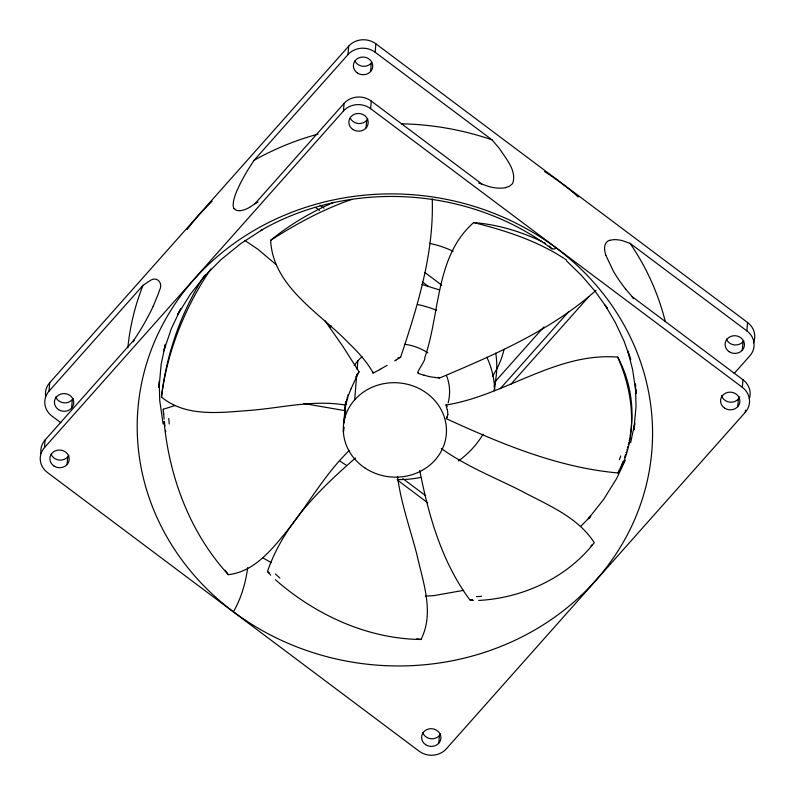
<?xml version="1.0" encoding="UTF-8"?>
<svg xmlns="http://www.w3.org/2000/svg" width="795" height="795" viewBox="0 0 795 795"><rect width="100%" height="100%" fill="white"/><g stroke="black" fill="none" stroke-linecap="round" stroke-linejoin="round"><path stroke-width="1.19" d="M159.07 381.58L159.05 387.473L161.196 363.991L165.36 344.364L163.71 351.151L171.362 328.564L180.604 309.066M447.863 414.652L446.432 418.587M343.808 427.233L343.42 432.172L343.798 427.322M344.195 422.284L344.672 416.093M344.871 413.619L345.447 406.195M344.185 422.473L345.805 401.863M745.462 410.111L745.293 412.287L446.323 748.84A19.348 17.699 4.6 0 1 419.134 751.186L47.442 472.508A19.348 17.699 4.6 0 1 44.49 447.575L45.106 439.963L134.256 339.614L140.119 330.511A103.201 23.651 -53.1 0 0 141.798 327.709A99.256 22.747 -53.1 0 0 153.177 306.294M60.887 422.761L51.983 416.083A19.348 17.699 4.6 0 1 49.032 391.14L49.707 382.713L348.677 46.16A19.348 17.699 4.6 0 1 375.866 43.814L747.558 322.492A19.348 17.699 4.6 0 1 753.412 342.903M67.098 464.519L67.704 456.916M71.629 408.093L72.315 399.656M44.49 447.575L343.45 111.022L344.066 103.42A19.348 17.699 4.6 0 1 371.255 101.074L482.098 184.172L489.332 186.686A103.201 34.284 41.6 0 0 491.399 187.183A99.256 32.973 41.6 0 0 505.372 187.62M237.596 189.379A69.771 15.989 -53.1 0 1 246.48 172.257A73.557 16.854 -53.1 0 1 247.951 169.792L254.052 160.342L347.991 54.597L348.677 46.16M366.058 127.965L366.674 120.363M370.599 71.54L371.275 63.113M745.293 412.287A19.348 17.699 4.6 0 0 742.341 387.344L370.639 108.677L371.255 101.074M505.421 187.68L509.386 186.278L511.91 184.271A69.652 23.135 41.6 0 0 512.835 182.949C516.7 170.458 506.107 158.861 499.787 149.072A72.931 24.228 41.6 0 0 498.912 147.92L491.976 139.811L375.18 52.241L375.866 43.814M354.709 399.805L356.766 374.266M357.154 369.397L357.839 360.89M438.79 743.186L439.406 735.584M737.76 406.633L738.366 399.03M742.301 350.207L742.977 341.78M742.341 387.344L742.957 379.742L632.114 296.644L625.655 289.062M734.173 373.481L749.834 355.862A19.348 17.699 4.6 0 0 746.883 330.919L747.558 322.492M343.708 423.467L345.616 401.753M346.203 401.823L345.596 405.112C314.095 399.557 282.314 407.755 250.892 410.309C221.159 412.476 186.199 417.653 161.464 397.023C166.314 354.858 180.485 313.767 203.013 277.773M161.464 397.023C167.218 351.171 184.996 307.208 210.804 269.028M247.702 567.63C245.615 582.993 241.263 598.287 233.392 611.733M630.842 431.516C634.291 406.195 629.968 379.632 617.705 357.124C556.371 352.115 504.974 395.592 446.144 405.003L446.383 405.192M630.713 432.45L630.117 436.197M634.798 424.212L633.883 430.016L636.03 406.543L635.434 384.194M629.779 438.065L629.213 440.857M346.232 401.694L346.729 399.438M630.624 442.736L634.798 423.039M494.122 390.494L495.603 381.193L495.305 382.425M495.245 382.673L494.192 386.887M628.795 442.726L628.358 444.584M347.027 398.216L347.306 397.142M627.643 447.366L627.891 446.442M626.867 450.149L627.136 449.225M347.793 395.373L347.952 394.837M626.023 452.921L626.311 451.997M347.475 398.285L347.574 397.977A33.012 7.284 -73.7 0 1 350.893 389.143M625.118 455.684L625.427 454.76M396.069 360.006L400.62 357.213C417.623 306.194 434.1 253.227 432.222 198.849M270.707 575.183L267.488 571.506C283.239 525.097 319.371 489.362 355.554 457.97M624.482 457.522L624.81 456.598M447.019 416.978L446.412 418.409M622.763 462.094L623.121 461.18M622.028 463.912L622.396 463.008M350.883 389.063L359.022 371.782L342.844 346.342L324.738 320.395M621.263 465.731L621.65 464.827M620.468 467.54L620.865 466.635M620.06 468.444L617.924 472.946C557.573 467.569 500.82 443.65 446.293 418.677M153.226 306.264L158.573 293.146A69.652 15.96 -53.1 0 0 159.338 290.563C163.78 282.931 156.436 275.159 149.202 281.291A72.931 16.715 -53.1 0 0 148.506 281.668L142.971 285.395L49.032 391.14M625.337 460.136L616.513 478.749L603.604 499.459L588.31 518.747L590.705 516.253L580.598 526.439M275.388 579.724C315.357 614.793 367.3 638.902 420.972 639.478C434.766 612.657 422.801 581.493 416.779 554.105C410.031 528.287 400.948 502.917 397.49 476.364M620.895 467.987C637.858 433.156 633.019 391.677 617.705 357.124M180.584 308.927L177.444 314.999L190.422 294.18L205.796 274.792M355.693 376.919L355.991 376.413M619.176 471.157L617.924 472.946M203.768 276.58L204.524 275.388M357.223 374.445L359.022 371.782M249.759 207.237L254.917 203.778L344.066 103.42M500.234 388.725L568.326 312.067M495.643 381.103L543.899 326.924M510.758 384.382L588.946 296.515M373.7 372.189C373.501 372.418 373.292 372.636 373.103 372.865C367.26 362.262 358.257 352.215 349.184 343.569C320.166 312.972 272.904 286.985 270.648 240.319C289.718 224.588 311.312 212.017 333.96 202.198M203.361 277.405L221.149 259.488L240.964 243.459L262.579 229.507L260.561 230.6C350.217 179.014 469.338 186.507 551.879 248.805L553.956 249.054L556.391 248.129M349.194 450.586C325.314 473.681 309.026 503.076 288.575 529.003C272.755 548.351 255.056 571.645 228.364 574.666C190.075 533.057 169.295 477.258 164.058 421.41M592.355 544.535L591.053 545.807M596.111 290.294C551.034 330.551 494.51 354.799 439.456 378.072L430.194 376.77A33.012 3.617 22.3 0 1 424.023 375.151M542.2 241.7C520.725 231.444 497.471 224.498 473.691 222.56C435.113 256.348 440.38 312.902 424.729 357.79C426.527 359.28 414.821 374.405 418.528 372.746M395.98 360.065L395.453 360.393M395.274 360.503L394.727 360.831M270.648 240.319C296.157 223.942 322.969 209.323 351.708 199.436M163.541 414.503L163.293 409.226L175.417 405.42M397.927 357.939L400.62 357.213M463.704 590.337L433.851 595.614L425.335 596.161M472.27 599.589L469.815 599.857C441.871 562.144 428.654 515.915 419.76 470.441M239.881 210.755L236.483 210.427L234.177 208.598M478.699 600.454C522.742 598.059 566.974 577.895 594.243 542.667C577.577 516.67 547.099 504.775 520.924 490.753C494.142 477.199 465.751 466.128 441.295 448.45M473.482 600.394L469.815 599.857M303.819 403.532L345.994 410.826M416.848 638.773L420.972 639.478M439.585 289.956L421.956 284.461M473.691 222.56C505.024 230.451 536.307 240.428 563.615 258.146M746.883 330.919L630.087 243.35L622.555 240.696A73.557 24.436 41.6 0 0 620.736 240.289A69.771 23.174 41.6 0 0 609.844 240.428M544.247 242.704L545.271 243.22M263.145 558.01L271.383 562.691M244.83 240.438L257.759 249.163L276.103 264.576M564.539 258.723L566.348 259.905M438.293 377.267L439.456 378.072M319.997 205.16L323.963 208.141M422.304 281.867L428.267 286.329M315.555 207.445L319.51 210.407M402.856 478.62L425.703 495.742M425.057 272.625L441.752 285.166M397.311 479.971L427.75 502.838M551.879 248.805L549.266 245.953M269.644 573.284L267.488 571.506M566.517 260.869L581.543 275.517L595.117 291.308L607.132 308.112L605.164 305.161L615.409 322.661L623.956 340.886L630.713 359.718L627.831 350.923L632.681 369.904L636.109 393.485L635.791 388.805M228.364 574.666L225.909 571.367M225.084 570.254L225.492 570.81M446.87 405.838L447.197 406.484M605.929 255.414L613.213 270.876A96.752 32.138 41.6 0 0 625.586 289.052M447.376 410.041L447.416 410.23A33.012 4.094 69.8 0 1 447.814 414.543M165.529 430.363L165.738 431.765M163.144 424.043L159.725 400.541L159.278 383.975M164.953 426.15L164.446 421.926M164.138 419.114L163.293 409.226M635.473 384.124L635.632 386.459M424.301 375.359A18.971 1.938 21.9 0 1 418.091 373.292M445.876 404.595A18.971 2.465 69.3 0 1 447.118 409.514M620.766 455.933A80.514 14.876 -80 0 1 619.325 459.659M481.531 596.31A80.514 37.792 -28.8 0 1 476.424 596.618M279.89 578.044A80.514 39.561 29.9 0 1 275.448 573.97M169.246 423.944A80.514 18.861 82.5 0 1 168.759 418.399M380.109 369.427A18.971 1.083 -27.3 0 1 372.934 373.213M387.165 365.322A33.012 2.196 -27 0 1 379.593 369.566M345.755 405.023A18.971 4.373 -73.8 0 1 347.604 398.414M495.722 353.149A96.742 88.513 4.6 0 1 494.371 386.042M504.1 349.204A96.742 88.513 4.6 0 1 492.383 376.393M429.399 243.33A96.742 88.513 4.6 0 1 453.21 251.319M187.193 229.467A257.739 235.827 4.6 0 1 212.166 201.244M544.625 171.631A257.739 235.827 4.6 0 1 578.243 196.951M45.643 396.327A19.348 17.699 4.6 0 1 49.707 382.713M73.11 398.603A9.679 8.854 4.6 0 1 63.878 402.817A9.679 8.854 4.6 0 1 55.68 396.894M371.702 62.596A9.679 8.854 4.6 0 1 362.848 66.263A9.679 8.854 4.6 0 1 354.908 60.947M743.782 340.727A9.679 8.854 4.6 0 1 734.54 344.941A9.679 8.854 4.6 0 1 726.342 339.008M343.45 111.022A19.348 17.699 4.6 0 1 370.639 108.677M41.042 453.587A19.348 17.699 4.6 0 1 45.106 439.963M133.441 341.87A275.368 251.955 4.6 0 1 134.256 339.614M254.917 203.778A275.368 251.955 4.6 0 1 258.017 202.159M478.679 183.108A275.368 251.955 4.6 0 1 482.098 184.172M632.114 296.644A275.368 251.955 4.6 0 1 633.436 298.721M127.856 347.832A272.794 249.59 4.6 0 1 142.971 285.395M254.052 160.342A272.794 249.59 4.6 0 1 318.079 134.087M401.455 123.811A272.794 249.59 4.6 0 1 491.976 139.811M630.087 243.35A272.794 249.59 4.6 0 1 665.296 321.617M347.991 54.597A19.348 17.699 4.6 0 1 375.18 52.241M234.108 208.688A62.815 14.389 -53.1 0 1 237.437 189.518M249.71 207.326A96.752 22.171 -53.1 0 1 239.941 210.665M742.957 379.742A19.348 17.699 4.6 0 1 749.288 398.921M605.84 255.354A62.815 20.869 41.6 0 1 609.646 240.229M446.542 375.647A51.596 47.203 4.6 0 1 448.122 402.846M354.212 365.531A51.596 47.203 4.6 0 1 362.063 356.687M404.675 344.265A51.596 47.203 4.6 0 1 427.839 352.861M440.539 733.964A9.679 8.854 4.6 0 1 431.327 738.774A9.679 8.854 4.6 0 1 422.771 732.821M68.847 455.297A9.679 8.854 4.6 0 1 59.625 460.096A9.679 8.854 4.6 0 1 51.069 454.144M739.797 396.824A9.679 8.854 4.6 0 1 730.287 402.22A9.679 8.854 4.6 0 1 721.522 395.642M367.807 118.743A9.679 8.854 4.6 0 1 358.942 123.563A9.679 8.854 4.6 0 1 350.297 118.197M483.122 434.169A96.742 88.513 4.6 0 1 458.387 460.981M420.615 477.417A96.742 88.513 4.6 0 1 397.281 479.564M346.024 465.005A96.742 88.513 4.6 0 1 340.21 461.249M329.756 327.401A96.742 88.513 4.6 0 1 331.445 325.92M417.464 304.515A96.742 88.513 4.6 0 1 436.515 310.279M486.838 357.164A96.742 88.513 4.6 0 1 494.699 390.792M244.761 619.792A257.819 235.886 4.6 0 0 651.324 456.439A257.819 235.886 4.6 0 0 288.585 213.547A257.819 235.886 4.6 0 0 244.761 619.792M53.971 466.019A9.679 8.854 4.6 0 0 69.185 459.818A9.679 8.854 4.6 0 0 55.521 450.765A9.679 8.854 4.6 0 0 53.971 466.019M352.93 129.476A9.679 8.854 4.6 0 0 368.155 123.265A9.679 8.854 4.6 0 0 354.491 114.222A9.679 8.854 4.6 0 0 352.93 129.476M724.633 408.143A9.679 8.854 4.6 0 0 739.847 401.932A9.679 8.854 4.6 0 0 726.183 392.889A9.679 8.854 4.6 0 0 724.633 408.143M425.673 744.696A9.679 8.854 4.6 0 0 440.887 738.485A9.679 8.854 4.6 0 0 427.223 729.442A9.679 8.854 4.6 0 0 425.673 744.696M365.074 468.076A51.596 47.203 4.6 0 0 446.234 434.974A51.596 47.203 4.6 0 0 373.362 386.728A51.596 47.203 4.6 0 0 365.074 468.076M58.512 409.594A9.679 8.854 4.6 0 0 73.726 403.383A9.679 8.854 4.6 0 0 60.062 394.34A9.679 8.854 4.6 0 0 58.512 409.594M729.174 351.718A9.679 8.854 4.6 0 0 744.388 345.507A9.679 8.854 4.6 0 0 730.724 336.464A9.679 8.854 4.6 0 0 729.174 351.718M357.472 73.041A9.679 8.854 4.6 0 0 372.686 66.84A9.679 8.854 4.6 0 0 359.022 57.787A9.679 8.854 4.6 0 0 357.472 73.041"/></g></svg>
